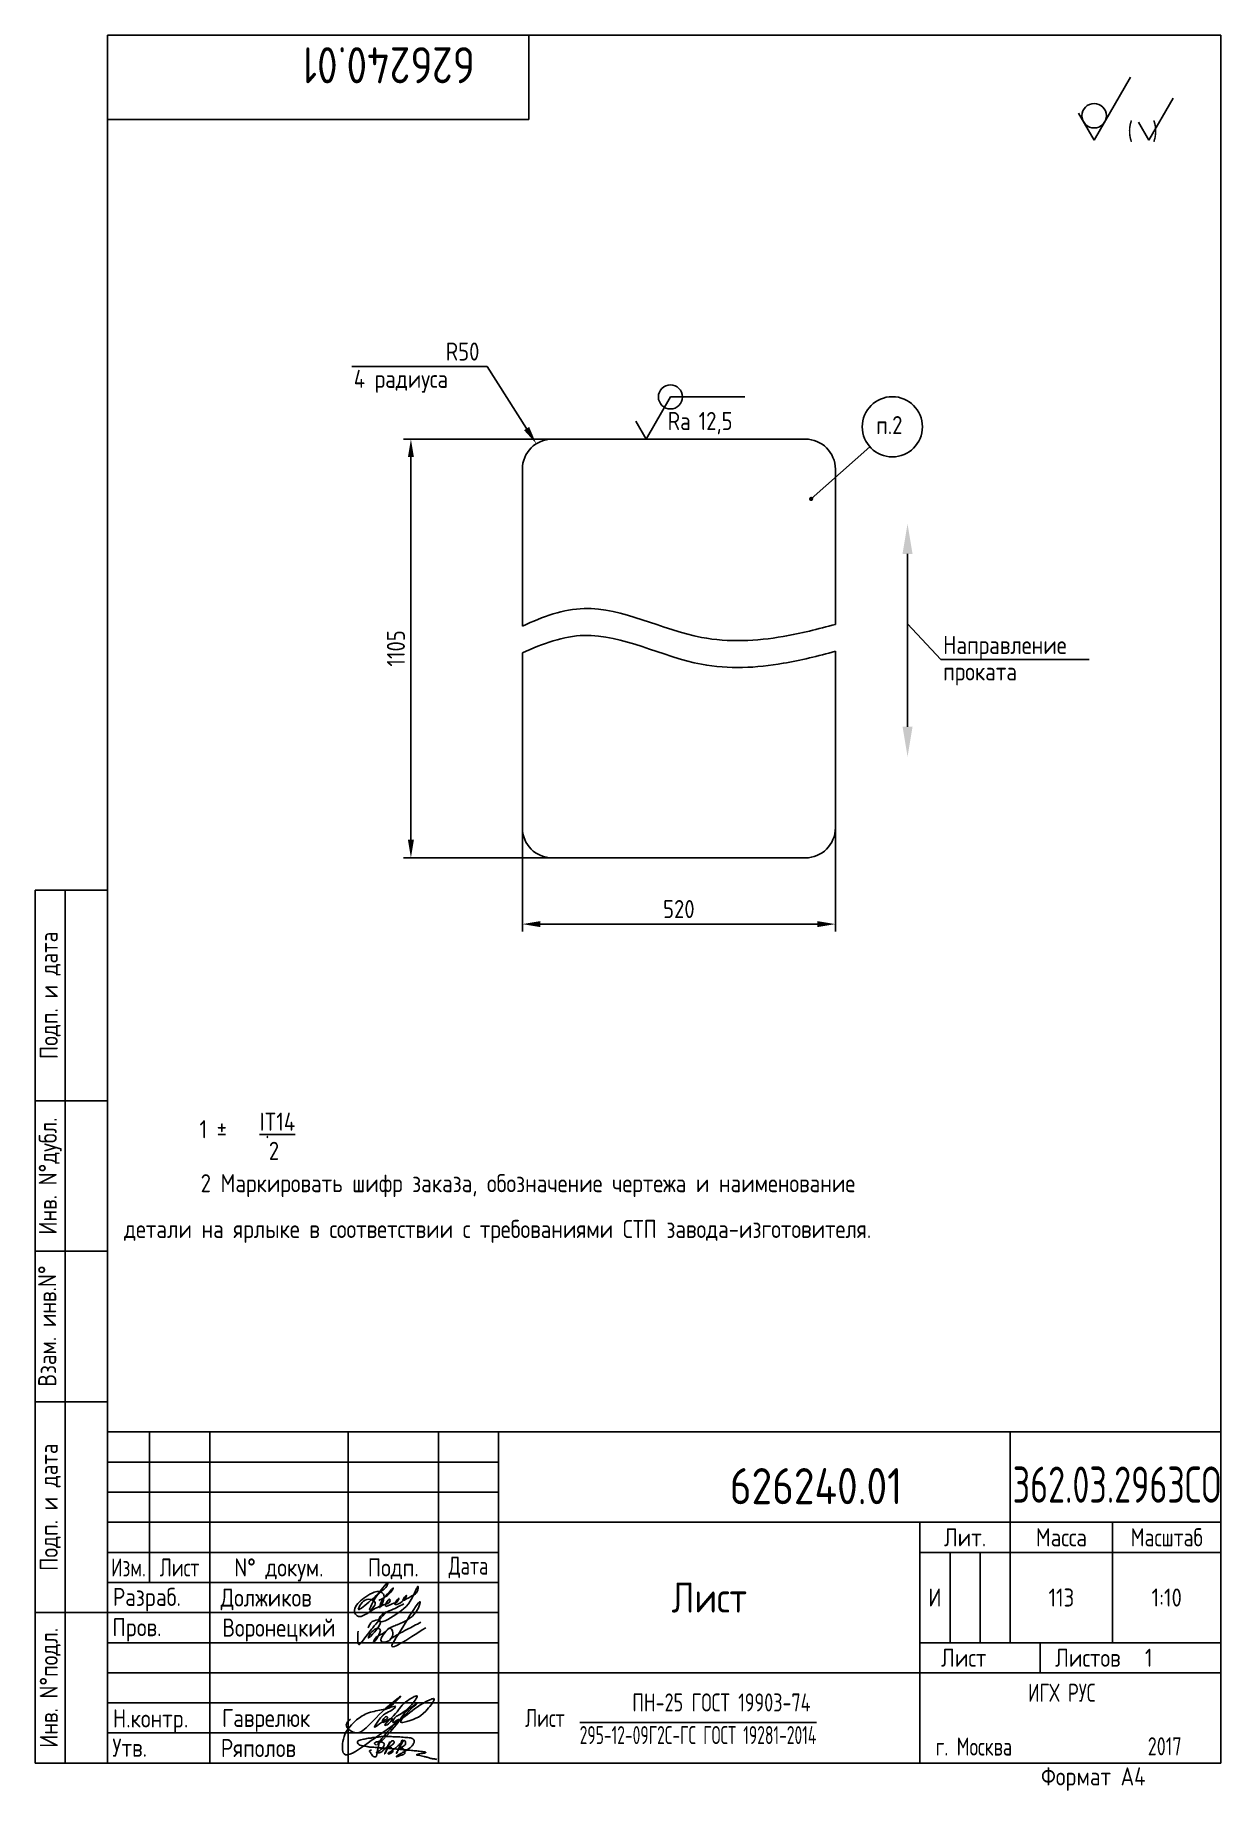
# Paper-space layout 'A4_protect' of a CAD drawing. Header units: millimetres. Extents: x 757 to 954, y 12 to 304.
# The model-space entities are those that its viewports show. They can reach past a viewport. Long polylines and large blocks are cut down to what shows.
import ezdxf
from ezdxf.enums import TextEntityAlignment as Align

# ---------------------------------------------------------------- set-up
doc = ezdxf.new("R2010")
doc.units = ezdxf.units.MM
for name, color, linetype in [('Bord', 1, 'Continuous'), ('Cont', 6, 'Continuous'), ('Dim', 7, 'Continuous'), ('Hatch', 2, 'Continuous'), ('R_text', 3, 'Continuous'), ('Text', 3, 'Continuous'), ('Textb', 6, 'Continuous'), ('Vporti', 7, 'Continuous')]:
    doc.layers.add(name, color=color, linetype=linetype)
doc.layers.get('Vporti').freeze()
doc.styles.add('Style1', font='romans.shx', dxfattribs={"width": 0.8})
doc.dimstyles.new('Lin', dxfattribs={"dimtxt": 3, "dimasz": 3, "dimexe": 1.25, "dimexo": 0, "dimgap": 1, "dimtad": 1, "dimtoh": 1, "dimdec": 3, "dimtxsty": 'Style1', "dimcen": 2.5, "dimclrt": 3, "dimadec": 0, "dimazin": 0, "dimtfac": 1, "dimtdec": 3, "dimtmove": 0, "dimatfit": 3, "dimldrblk": 'DOT', "dimfxl": 1, "dimarcsym": 0})
doc.dimstyles.new('Lin$0', dxfattribs={"dimtxt": 3, "dimasz": 3, "dimexe": 1.25, "dimexo": 0, "dimgap": 1, "dimtad": 1, "dimtoh": 1, "dimdec": 3, "dimtxsty": 'Style1', "dimcen": 2.5, "dimclrt": 3, "dimadec": 0, "dimazin": 0, "dimtfac": 1, "dimtdec": 3, "dimtmove": 0, "dimatfit": 3, "dimldrblk": 'DOT', "dimfxl": 1, "dimarcsym": 0})
pattern_1 = [(45, (9476.1739, -80.6888), (-0.56126601, 0.56126601), []), (135, (9476.1739, -80.6888), (-0.56126601, -0.56126601), [])]

# ---------------------------------------------------------------- blocks, each defined once
blk = doc.blocks.new('A4')
at = {"layer": 'Bord'}
for p, q in [((20, 55), (85, 55)), ((20, 50), (85, 50)), ((20, 45), (85, 45)), ((160, 40), (160, 25)), ((165, 40), (165, 25)), ((20, 30), (85, 30)), ((20, 25), (85, 25)), ((20, 20), (85, 20)), ((20, 15), (85, 15)), ((20, 10), (85, 10))]:
    blk.add_line(p, q, dxfattribs=at)
at = {"layer": 'Cont'}
for p, q in [((205, 292), (20, 292)), ((20, 292), (20, 5)), ((90, 278), (90, 292)), ((205, 292), (205, 5)), ((20, 278), (90, 278)), ((8, 5), (8, 150)), ((8, 150), (20, 150)), ((13, 5), (13, 150)), ((8, 115), (20, 115)), ((20, 90), (8, 90)), ((20, 65), (8, 65)), ((205, 60), (20, 60)), ((20, 60), (205, 60)), ((27, 60), (27, 35)), ((37, 60), (37, 5)), ((60, 5), (60, 60)), ((75, 60), (75, 5)), ((85, 5), (85, 60)), ((170, 60), (170, 25)), ((85, 45), (205, 45)), ((155, 5), (155, 45)), ((187, 25), (187, 45)), ((20, 40), (85, 40)), ((205, 40), (155, 40)), ((85, 35), (20, 35)), ((20, 30), (8, 30)), ((155, 25), (205, 25)), ((175, 25), (175, 20)), ((205, 20), (85, 20)), ((20, 5), (8, 5)), ((205, 5), (20, 5))]:
    blk.add_line(p, q, dxfattribs=at)
at = {"layer": 'Text', "style": 'Style1', "width": 0.8}
for s, p in [('Подп. и дата', (10.5, 132.5)), ('Инв. N%%dдубл.', (10.5, 102.5)), ('Взам. инв.N%%d ', (10, 78.38)), ('Подп. и дата', (10.5, 47.5)), ('Инв. N%%dподл.', (10.5, 17.5))]:
    blk.add_text(s, height=3, rotation=90, dxfattribs=at).set_placement(p, align=Align.MIDDLE)
at = {"layer": 'Text', "style": 'Style1'}
for s, width, p in [('Лит.', 0.8, (162.5, 42.5)), ('Масса', 0.8, (178.5, 42.5)), ('Масштаб', 0.75, (196, 42.5)), ('Изм.', 0.7, (23.5, 37.5)), ('Лист', 0.7, (32, 37.5)), ('N%%d докум.', 0.8, (48.5, 37.5)), ('Подп.', 0.8, (67.5, 37.5)), ('Лист', 0.8, (162.27, 22.5)), ('Листов', 0.8, (182.9, 22.5))]:
    blk.add_text(s, height=3, dxfattribs=dict(at, width=width)).set_placement(p, align=Align.MIDDLE_CENTER)
at = {"layer": 'Text', "style": 'Style1', "width": 0.7}
blk.add_text('Дата', height=3, dxfattribs=at).set_placement((80, 37.5), align=Align.MIDDLE)
at = {"layer": 'Text', "style": 'Style1', "width": 0.8}
for s, p in [('Разpаб.', (20.92, 31.1)), ('Пpов.', (20.84, 26.08)), ('Н.контp.', (20.92, 10.92)), ('Утв.', (20.84, 6.06)), ('Фоpмат А4', (175.11, 1.29))]:
    blk.add_text(s, height=3, dxfattribs=at).set_placement(p)
for tag, p in [('ФИО', (39, 31)), ('ФИО', (39, 26)), ('ГОСТ_СОРТАМЕНТА', (98.19, 14)), ('ФИО', (39, 11)), ('ФИО', (39, 6))]:
    blk.add_attdef(tag, p, '', height=3, dxfattribs=at)
for tag, p in [('И', (157.49, 32.5)), ('700', (178.5, 32.5)), ('1:20', (196, 32.5))]:
    blk.add_attdef(tag, text='', height=3, dxfattribs=at).set_placement(p, align=Align.MIDDLE)
blk.add_attdef('Сборочный_чертеж', text='', height=3, dxfattribs=at).set_placement((120, 21.3), align=Align.CENTER)
for tag, p in [('1', (171.12, 22.5)), ('2', (193, 22.5))]:
    blk.add_attdef(tag, text='', height=3, dxfattribs=at).set_placement(p, align=Align.MIDDLE_CENTER)
blk.add_attdef('ЛИСТ', text='', height=3, dxfattribs=at).set_placement((85.99, 12.5), align=Align.MIDDLE_LEFT)
at = {"layer": 'Text', "style": 'Style1', "width": 0.7}
blk.add_attdef('%%OГОСТ_ТЕХ._ТРЕБОВАНИЙ', text='', height=3, dxfattribs=at).set_placement((98.19, 8), align=Align.BOTTOM_LEFT)
at = {"layer": 'Textb', "style": 'Style1', "width": 0.8}
blk.add_attdef('1234567', (81, 290), '', height=6, rotation=180, dxfattribs=at)
blk.add_attdef('1234567', (123.4, 48), '', height=6, dxfattribs=at)
for tag, height, p in [('123ХЯ', 6, (183.62, 48)), ('НАИМЕНОВАНИЕ', 5, (120, 30))]:
    blk.add_attdef(tag, text='', height=height, dxfattribs=at).set_placement(p, align=Align.CENTER)
blk = doc.blocks.new('sherISO_12')
at = {"layer": 'Cont'}
for q in [(-15, -6.96), (-23.66, -12.96)]:
    blk.add_line((-21.06, -17.46), q, dxfattribs=at)
blk.add_circle((-21.06, -13.39), 2.03, dxfattribs=at)
at = {"layer": 'Text'}
for q in [(-7.92, -10.46), (-13.69, -14.46)]:
    blk.add_line((-11.96, -17.46), q, dxfattribs=at)
at = {"layer": 'Text', "style": 'Style1', "width": 0.8}
blk.add_text('(  )', height=3, dxfattribs=at).set_placement((-15.53, -17.46))
blk = doc.blocks.new('A$C6CF913E7')
at = {"layer": 'Text'}
blk.add_circle((0, 0), 2, dxfattribs=at)
blk = doc.blocks.new('sherISO_06')
at = {"layer": 'Text'}
blk.add_line((4.04, 7), (16.39, 7), dxfattribs=at)
blk.add_lwpolyline([(-1.73, 3), (0, 0), (4.04, 7)], dxfattribs=at)
blk.add_blockref('A$C6CF913E7', (4.04, 7))
at = {"layer": 'Text', "style": 'Style1', "width": 0.8}
blk.add_text('Ra', height=3, dxfattribs=at).set_placement((3.58, 1.5))
blk.add_attdef('12,5', (8.73, 1.5), '', height=3, dxfattribs=at)
blk = doc.blocks.new('*D13')
at = {"layer": 'Defpoints', "color": 0, "transparency": 16777216}
for p in [(3899.3, 904.8), (3664.2, 209.4), (3895.4, 209.4)]:
    blk.add_point(p, dxfattribs=at)
at = {"layer": 'Dim', "color": 0, "lineweight": -2, "transparency": 16777216}
for p, q in [((3899.3, 904.8), (3651.7, 904.8)), ((3664.2, 874.8), (3664.2, 239.4)), ((3895.4, 209.4), (3651.7, 209.4))]:
    blk.add_line(p, q, dxfattribs=at)
at = {"layer": 'Dim', "color": 0, "transparency": 16777216}
for points in [[(3659.2, 874.8), (3669.2, 874.8), (3664.2, 904.8)], [(3659.2, 239.4), (3669.2, 239.4), (3664.2, 209.4)]]:
    blk.add_solid(points, dxfattribs=at)
at = {"layer": 'Dim', "color": 3, "transparency": 16777216, "insert": (3639.2, 557.1), "char_height": 30, "attachment_point": 5, "rotation": 90, "style": 'Style1'}
blk.add_mtext('1105', dxfattribs=at)
blk = doc.blocks.new('_Dot')
at = {"color": 0, "linetype": 'ByBlock', "lineweight": -2}
blk.add_line((-0.5, 0), (-1, 0), dxfattribs=at)
at = {"color": 0, "linetype": 'ByBlock', "const_width": 0.5}
blk.add_lwpolyline([(-0.25, 0, 1), (0.25, 0, 1)], format="xyb", close=True, dxfattribs=at)
blk = doc.blocks.new('*D14')
at = {"layer": 'Defpoints', "color": 0, "transparency": 16777216}
for p in [(3849.3, 260.3), (4369.3, 259.2), (4369.3, 99.2)]:
    blk.add_point(p, dxfattribs=at)
at = {"layer": 'Dim', "color": 0, "lineweight": -2, "transparency": 16777216}
for p, q in [((3849.3, 260.3), (3849.3, 86.7)), ((4369.3, 259.2), (4369.3, 86.7)), ((3879.3, 99.2), (4339.3, 99.2))]:
    blk.add_line(p, q, dxfattribs=at)
at = {"layer": 'Dim', "color": 0, "transparency": 16777216}
for points in [[(3879.3, 104.2), (3879.3, 94.2), (3849.3, 99.2)], [(4339.3, 104.2), (4339.3, 94.2), (4369.3, 99.2)]]:
    blk.add_solid(points, dxfattribs=at)
at = {"layer": 'Dim', "color": 3, "transparency": 16777216, "insert": (4109.3, 124.2), "char_height": 30, "attachment_point": 5, "style": 'Style1'}
blk.add_mtext('520', dxfattribs=at)
blk = doc.blocks.new('*D15')
at = {"layer": 'Defpoints', "color": 0, "transparency": 16777216}
for p in [(3872.5, 897), (3899.3, 854.8)]:
    blk.add_point(p, dxfattribs=at)
at = {"layer": 'Dim', "color": 0, "lineweight": -2, "transparency": 16777216}
for p, q in [((3719.1, 1025.2), (3790.8, 1025.2)), ((3790.8, 1025.2), (3856.4, 922.3))]:
    blk.add_line(p, q, dxfattribs=at)
at = {"layer": 'Dim', "color": 0, "transparency": 16777216}
blk.add_solid([(3860.6, 925), (3852.1, 919.6), (3872.5, 897)], dxfattribs=at)
at = {"layer": 'Dim', "color": 3, "transparency": 16777216, "insert": (3750, 1050.2), "char_height": 30, "attachment_point": 5, "style": 'Style1'}
blk.add_mtext('R50', dxfattribs=at)

msp = doc.modelspace()

# ---------------------------------------------------------------- hatches: boundary and pattern name
at = {"layer": 'Hatch'}
h = msp.add_hatch(dxfattribs=at)
h.set_pattern_fill('ANSI37', color=256, scale=0.25)
h.set_pattern_definition(pattern_1)
edge = h.paths.add_edge_path()
edge.add_arc((4309.072, 617.3112), 3, 179.8648724, 179.8801215)
edge.add_line((4306.072, 617.3175), (4306.072, 617.3174))
edge.add_line((4306.072, 617.3174), (4306.072, 617.3183))
h = msp.add_hatch(dxfattribs=at)
h.set_pattern_fill('ANSI37', color=256, scale=0.25)
h.set_pattern_definition(pattern_1)
edge = h.paths.add_edge_path()
edge.add_arc((4309.072, 401.3112), 3, 180.1198785, 180.1351276, ccw=False)
edge.add_line((4306.072, 401.3049), (4306.072, 401.305))
edge.add_line((4306.072, 401.305), (4306.072, 401.3041))

# ---------------------------------------------------------------- linework, layer by layer
at = {"layer": 'Bord'}
for p, q in [((4426.5795, 891.9688), (4329.0903, 805.4461)), ((4489.2534, 597.6756), (4544.6495, 538.6401)), ((4544.6495, 538.6401), (4791.2486, 538.6401))]:
    msp.add_line(p, q, dxfattribs=at)
at = {"layer": 'Bord', "const_width": 3.5}
msp.add_lwpolyline([(4330.8331, 805.6051, 1), (4327.3476, 805.287, 1)], format="xyb", close=True, dxfattribs=at)
at = {"layer": 'Bord'}
for points in [[(3849.3271, 594.162), (3883.3642, 609.9612), (3980.7659, 645.1995), (4124.1108, 563.0095), (4268.2104, 571.0166), (4340.775, 589.2369), (4369.3271, 596.9997)], [(3849.3271, 549.5188), (3883.3642, 565.3181), (3980.7659, 600.5564), (4124.1108, 518.3664), (4268.2104, 526.3735), (4340.775, 544.5938), (4369.3271, 552.3566)]]:
    msp.add_open_spline(points, degree=3, knots=[47.527109455, 47.527109455, 47.527109455, 47.527109455, 155.948206779, 357.024504233, 492.734430566, 581.474479982, 581.474479982, 581.474479982, 581.474479982], dxfattribs=at)
at = {"layer": 'Cont'}
for p, q in [((3899.3271, 904.8131), (4319.3271, 904.8131)), ((3849.3271, 594.162), (3849.3271, 854.8131)), ((4369.3271, 854.8131), (4369.3271, 596.9997)), ((4489.2534, 714.097), (4489.2534, 427.1229)), ((3849.3271, 259.214), (3849.3271, 549.5188)), ((4369.3271, 552.3566), (4369.3271, 259.214)), ((4319.3271, 209.214), (3899.3271, 209.214))]:
    msp.add_line(p, q, dxfattribs=at)
for centre, start, end in [((3899.3271, 854.8131), 90, 180), ((4319.3271, 854.8131), 0, 90), ((3899.3271, 259.214), 180, 270), ((4319.3271, 259.214), 270, 0)]:
    msp.add_arc(centre, 50, start, end, dxfattribs=at)
for points in [[(4480.9201, 714.097), (4497.5868, 714.097), (4489.2534, 764.097)], [(4480.9201, 427.1229), (4497.5868, 427.1229), (4489.2534, 377.1229)]]:
    msp.add_solid(points, dxfattribs=at)
at = {"layer": 'Dim'}
msp.add_line((3565.874, 1025.207), (3719.1239, 1025.207), dxfattribs=at)
at = {"layer": 'Textb'}
msp.add_circle((4463.9756, 925.1582), 50, dxfattribs=at)

# ---------------------------------------------------------------- block references
at = {"xscale": 10, "yscale": 10, "zscale": 10}
msp.add_blockref('sherISO_06', (4054.92, 904.8131), dxfattribs=at).add_auto_attribs({'12,5': '12,5'})

# ---------------------------------------------------------------- texts
at = {"layer": 'R_text', "style": 'Style1', "width": 0.8}
for s, p in [('4 радиуса', (3569.2538, 989.8684)), ('п.2', (4436.9861, 913.0201)), ('Направление', (4548.3291, 547.8478)), ('проката', (4548.3291, 503.8478))]:
    msp.add_text(s, height=30, dxfattribs=at).set_placement(p)

# ---------------------------------------------------------------- dimensions: what is measured, and where the dimension line sits
at = {"layer": 'Dim'}
dim = msp.add_radius_dim(center=(3899.3271, 854.8131), mpoint=(3872.4734, 896.9898), dimstyle='Lin', override={"dimscale": 10, "dimpost": '', "dimcen": 0, "dimtofl": 0}, dxfattribs=at)
dim.commit()
dim.dimension.update_dxf_attribs({"geometry": '*D15', "text_midpoint": (3749.981, 1025.207), "dimtype": 164})
dim = msp.add_linear_dim(base=(3664.1878, 209.3717), p1=(3899.3271, 904.8131), p2=(3895.3595, 209.3717), angle=90, text='1105', dimstyle='Lin$0', override={"dimscale": 10, "dimpost": ''}, dxfattribs=at)
dim.commit()
dim.dimension.update_dxf_attribs({"geometry": '*D13', "text_midpoint": (3639.1878, 557.0924)})
dim = msp.add_linear_dim(base=(4369.3271, 99.214), p1=(3849.3271, 260.2806), p2=(4369.3271, 259.214), dimstyle='Lin$0', override={"dimscale": 10}, dxfattribs=at)
dim.commit()
dim.dimension.update_dxf_attribs({"geometry": '*D14', "text_midpoint": (4109.3271, 124.214)})

psp = doc.layouts.new('A4_protect')

# ---------------------------------------------------------------- linework, layer by layer
at = {"layer": 'Cont'}
psp.add_line((954.09, 303.65), (954.09, 16.65), dxfattribs=at)
at = {"layer": 'Text'}
for points, knots in [([(812.7, 42.33), (813.12, 43.24), (813.66, 44.42), (815.92, 46.99), (815.47, 45.83), (813.97, 44.8), (809.76, 40.69), (811.41, 43.43), (812.39, 44.11), (813.95, 43.42), (813.32, 42.62), (812.8, 41.93), (812.63, 42.19), (812.68, 42.28), (812.7, 42.33)], [0, 0, 0, 0, 4.062617, 5.226919, 5.800291, 6.663227, 11.774431, 12.938639, 14.11351, 15.354081, 16.396133, 16.918576, 17.03251, 17.182794, 17.182794, 17.182794, 17.182794]), ([(818.35, 43.11), (817.59, 42.69), (816.27, 41.97), (814.4, 41.38), (814.08, 39.45), (819, 42.55), (819.33, 43.16), (820.74, 46.19), (820.71, 44.75), (819.84, 44.63), (817.64, 43.15), (818.96, 44.91), (818.42, 43.39), (815.9, 42.28), (817.79, 44.45), (817.24, 43.25), (816.52, 43.28), (814.65, 42.04), (815.99, 44.3), (816.11, 43.21), (814.2, 42.77), (812.93, 41.93), (810.78, 40.58), (809.74, 42.32), (811.24, 43.73), (812.65, 44.7), (813.93, 45.33), (814.89, 44.92), (815.3, 43.93), (814, 41.62), (814.7, 43.9), (815.3, 44.35), (816.95, 46.17), (815.96, 44.71), (815.23, 44.17), (814.43, 43.78), (814.18, 43.66)], [0, 0, 0, 0, 2.703743, 4.672825, 5.02799, 7.955933, 13.437489, 13.883188, 14.189441, 16.413959, 17.478513, 18.47964, 18.959294, 20.910841, 22.003091, 22.470554, 23.533771, 24.710748, 26.01626, 26.201331, 27.488187, 30.382065, 32.258784, 33.069724, 35.439902, 37.010787, 38.612861, 39.32109, 39.818865, 41.83144, 42.782113, 44.494961, 45.867914, 46.467245, 48.290622, 49.101188, 49.101188, 49.101188, 49.101188]), ([(812.43, 39.14), (812.59, 39.51), (812.9, 40.26), (815.41, 40.82), (813.6, 38.37), (812.08, 37.04), (813.14, 39.03), (815.28, 39.11), (812.81, 35.81), (813.87, 38.02), (815.04, 37.91), (816.01, 39.41), (816.85, 38.04), (816.01, 36.7), (813.98, 36.7), (815.56, 39.1), (817.97, 39.77), (820.33, 41.06), (821.83, 45.49), (818.05, 38.95), (815.38, 34.81), (818.85, 37.08), (821.99, 39.14)], [0, 0, 0, 0, 1.213353, 2.399709, 5.497648, 5.861317, 7.611627, 8.43806, 10.837371, 11.583123, 13.461301, 14.534506, 15.162086, 17.217848, 17.944717, 20.123775, 21.948027, 26.460707, 27.144718, 34.52243, 35.159468, 41.304292, 41.304292, 41.304292, 41.304292]), ([(810.74, 38.58), (810.7, 38.13), (810.64, 37.46), (810.79, 35.92), (812.13, 37.82), (813.26, 39.25), (814.64, 40.86), (815.44, 41.8)], [0, 0, 0, 0, 1.523947, 2.237958, 3.351836, 5.856423, 9.374056, 9.374056, 9.374056, 9.374056]), ([(821.17, 40.03), (820.4, 39.64), (818.68, 38.76), (817.01, 37.81), (816.09, 37.28)], [0, 0, 0, 0, 2.587978, 5.77327, 5.77327, 5.77327, 5.77327]), ([(809.48, 23.95), (809.14, 23.64), (808.26, 22.83), (810.65, 20.97), (813.79, 24.23), (815.28, 25.84), (818.17, 28.06), (816.27, 25.98), (814.86, 25.46), (812.16, 25.08), (809.86, 23.41), (808.13, 21.37), (807.98, 16.85), (814.13, 21.23), (817.89, 23.83), (821.17, 26.53), (823.84, 27.66), (821.52, 24.33), (820.23, 24.02), (816.92, 22.95), (819.18, 25.39), (821.25, 27.1), (818.56, 25.3), (817.46, 23.2), (812.68, 18.07), (815.28, 21.55), (818.39, 24.77), (816.26, 22.97), (816.81, 24.3), (817.97, 24.83), (819.16, 25.68), (821.42, 28.53), (817.8, 26.42), (817.5, 25.12), (814.46, 22.52), (816.07, 23.21), (816.68, 24.43), (815.62, 23.65), (814.32, 23.12), (815.37, 24.77), (815.73, 24.05), (814.66, 23.59), (812.85, 21.84), (814.34, 24.08), (815.26, 25.04), (816.41, 25.35), (817.37, 26.39), (816.12, 25.91), (815.08, 25.5)], [0, 0, 0, 0, 1.17994, 3.087717, 5.863103, 12.338328, 12.854096, 14.088578, 16.834551, 19.302558, 21.570562, 25.210018, 27.650956, 31.348291, 40.129863, 44.562748, 45.223917, 46.979401, 51.214655, 52.099288, 55.323111, 56.227801, 58.471865, 60.028126, 65.752911, 68.466223, 71.038525, 71.934922, 72.780229, 73.495807, 76.028152, 77.999346, 80.11892, 83.1954, 85.334448, 86.270878, 87.060466, 88.110212, 88.803314, 89.989889, 90.197567, 90.706974, 92.884587, 94.19917, 96.055742, 97.375783, 97.753899, 99.636325, 99.636325, 99.636325, 99.636325]), ([(813.83, 19.64), (813.78, 19.65), (813.7, 19.68), (813.6, 19.77), (813.51, 19.84), (813.45, 19.96), (813.53, 20.04), (813.64, 20.11), (813.82, 20.16), (814.02, 20.2), (814.26, 20.22), (814.48, 20.19), (814.71, 20.14), (814.91, 20.05), (815.11, 19.9), (815.12, 19.69), (815.04, 19.53), (814.94, 19.37), (814.83, 19.21), (814.69, 19.05), (814.55, 18.89), (814.4, 18.79), (814.29, 18.7), (814.15, 18.63), (814.01, 18.57), (813.9, 18.52), (813.82, 18.48), (813.78, 18.42), (813.85, 18.37), (813.93, 18.36), (814.06, 18.34), (814.21, 18.34), (814.38, 18.39), (814.58, 18.46), (814.76, 18.61), (814.92, 18.78), (815.1, 18.92), (815.25, 19.08), (815.4, 19.2), (815.5, 19.31), (815.59, 19.41), (815.72, 19.56), (815.85, 19.8), (815.94, 19.95), (816.01, 20.23), (815.89, 19.93), (815.86, 19.71), (815.7, 19.36), (815.61, 19.08), (815.52, 18.84), (815.4, 18.58), (815.32, 18.39), (815.12, 18.05), (815.28, 18.44), (815.37, 18.72), (815.54, 19.01), (815.66, 19.27), (815.74, 19.46), (815.84, 19.67), (815.98, 19.85), (816.06, 20.02), (816.18, 20.16), (816.31, 20.31), (816.51, 20.37), (816.68, 20.3), (816.74, 20.14), (816.69, 19.97), (816.56, 19.78), (816.36, 19.64), (816.21, 19.5), (816.06, 19.44), (815.97, 19.39), (815.78, 19.36), (816.01, 19.34), (816.14, 19.27), (816.3, 19.2), (816.41, 19.07), (816.51, 18.94), (816.54, 18.81), (816.55, 18.64), (816.46, 18.47), (816.29, 18.33), (816.07, 18.21), (815.89, 18.13), (815.68, 18.19), (815.79, 18.37), (815.94, 18.43), (816.1, 18.54), (816.27, 18.63), (816.4, 18.73), (816.52, 18.8), (816.61, 18.88), (816.71, 18.96), (816.81, 19.04), (816.94, 19.14), (817.12, 19.29), (817.31, 19.46), (817.49, 19.64), (817.64, 19.76), (817.77, 19.88), (817.86, 20.01), (817.98, 20.11), (818.08, 20.24), (818.14, 20.35), (818.14, 20.54), (818, 20.35), (817.94, 20.21), (817.84, 19.96), (817.75, 19.73), (817.66, 19.49), (817.59, 19.25), (817.49, 19.05), (817.39, 18.82), (817.33, 18.61), (817.26, 18.41), (817.22, 18.3), (817.05, 18.26), (817.28, 18.6), (817.41, 18.81), (817.59, 19.14), (817.71, 19.35), (817.84, 19.59), (817.99, 19.87), (818.13, 20.16), (818.26, 20.34), (818.45, 20.45), (818.61, 20.28), (818.66, 20.08), (818.65, 19.89), (818.6, 19.73), (818.49, 19.6), (818.35, 19.49), (818.19, 19.38), (818.03, 19.3), (817.87, 19.26), (817.76, 19.24), (817.54, 19.25), (817.73, 19.21), (817.81, 19.17), (817.93, 19.15), (818.05, 19.11), (818.18, 19.08), (818.28, 18.99), (818.36, 18.89), (818.44, 18.78), (818.49, 18.66), (818.53, 18.53), (818.54, 18.4), (818.51, 18.26), (818.41, 18.15), (818.26, 18.04), (818.06, 18), (817.85, 17.93), (817.63, 17.82), (817.37, 17.75), (817.22, 17.71), (817.08, 17.69), (817.18, 17.85), (817.27, 17.91), (817.47, 18.05), (817.72, 18.16), (817.99, 18.31), (818.21, 18.43), (818.36, 18.51), (818.5, 18.59), (818.65, 18.7), (818.87, 18.85), (819.14, 19.03), (819.4, 19.22), (819.63, 19.39), (819.75, 19.56), (819.89, 19.71), (819.95, 19.87), (820.03, 20.01), (820.08, 20.19), (820.11, 20.4), (819.86, 20.75), (819.33, 20.86), (818.75, 20.9), (818.23, 20.93), (817.72, 21.01), (817.23, 21.02), (816.75, 21.01), (816.33, 21.05), (815.94, 21.05), (815.62, 21.08), (815.31, 21.1), (814.97, 21.09), (814.63, 21.06), (814.26, 21.01), (813.88, 20.94), (813.51, 20.93), (813.18, 20.88), (812.84, 20.79), (812.44, 20.8), (812.04, 20.64), (811.62, 20.62), (811.24, 20.51), (810.9, 20.46), (810.68, 20.33), (810.63, 20.1), (810.68, 19.87), (810.92, 19.65), (811.25, 19.6), (811.66, 19.47), (812.14, 19.42), (812.59, 19.32), (813.01, 19.29), (813.38, 19.28), (813.77, 19.21), (814.34, 19.21), (814.91, 19.1), (815.57, 19.14), (816.19, 19.03), (816.79, 18.99), (817.38, 18.98), (817.98, 18.89), (818.65, 18.82), (819.29, 18.81), (819.82, 18.73), (820.27, 18.69), (820.69, 18.67), (821.07, 18.59), (821.38, 18.56), (821.67, 18.51), (821.84, 18.5), (822.08, 18.41), (821.84, 18.33), (821.67, 18.3), (821.37, 18.25), (821.03, 18.19), (820.76, 18.18), (820.31, 18.02), (820.88, 17.94), (821.2, 17.86), (821.74, 17.74), (822.27, 17.62), (822.83, 17.42), (823.3, 17.35), (823.63, 17.3), (823.77, 17.28), (823.84, 17.27)], [0, 0, 0, 0, 0.153866, 0.270441, 0.388867, 0.510533, 0.592156, 0.71333, 0.90842, 1.11344, 1.349254, 1.61246, 1.782219, 2.047249, 2.291879, 2.451528, 2.651081, 2.806158, 3.017979, 3.227348, 3.462381, 3.633009, 3.75766, 3.920516, 4.080796, 4.214529, 4.291786, 4.349969, 4.397594, 4.50822, 4.594826, 4.799244, 4.954392, 5.128468, 5.437537, 5.632649, 5.842485, 6.094987, 6.293219, 6.410959, 6.551192, 6.687808, 7.022147, 7.294342, 7.425356, 7.52079, 7.946481, 8.313051, 8.59833, 8.833695, 9.090496, 9.427695, 9.601191, 9.883219, 10.093306, 10.673943, 10.798776, 10.974628, 11.287247, 11.486184, 11.648652, 11.848902, 12.027194, 12.25348, 12.40059, 12.537783, 12.716293, 12.91523, 13.208551, 13.438489, 13.549668, 13.67779, 13.77127, 13.930001, 14.029091, 14.272112, 14.434836, 14.547084, 14.739051, 14.830983, 15.061241, 15.268922, 15.500489, 15.788979, 15.879568, 16.024283, 16.221854, 16.418714, 16.593102, 16.783247, 16.91018, 17.018213, 17.135263, 17.278205, 17.430482, 17.620087, 17.979626, 18.191789, 18.388716, 18.565718, 18.714854, 18.857929, 19.039974, 19.171375, 19.283034, 19.400085, 19.618058, 19.882245, 20.150781, 20.377854, 20.649532, 20.89723, 21.042543, 21.40016, 21.557817, 21.667145, 21.752781, 21.926256, 22.412297, 22.813145, 22.961412, 23.171289, 23.607257, 23.940428, 24.110007, 24.291214, 24.48084, 24.697609, 24.904078, 25.034245, 25.218018, 25.407651, 25.573473, 25.787447, 25.930292, 26.051316, 26.18846, 26.285312, 26.406799, 26.52425, 26.630463, 26.793722, 26.898606, 27.029313, 27.171012, 27.314101, 27.419918, 27.580557, 27.709367, 27.829268, 28.024364, 28.266961, 28.41242, 28.705761, 28.989137, 29.187748, 29.233768, 29.332802, 29.529535, 29.667094, 30.039923, 30.332117, 30.61061, 30.769982, 30.856778, 31.109923, 31.313488, 31.656425, 32.066331, 32.296628, 32.49714, 32.710276, 32.891468, 33.014834, 33.177747, 33.444503, 33.618009, 34.409008, 34.914636, 35.419802, 35.95397, 36.458179, 36.88069, 37.388403, 37.738353, 38.034261, 38.353468, 38.693154, 39.037638, 39.391136, 39.787481, 40.203773, 40.488977, 40.784975, 41.26625, 41.668005, 42.070065, 42.499388, 42.869834, 43.079573, 43.213439, 43.554591, 43.717296, 44.153724, 44.506336, 45.019111, 45.587859, 45.90191, 46.270392, 46.703958, 47.093115, 47.952647, 48.44014, 49.079253, 49.808223, 50.268654, 50.851051, 51.604831, 52.298429, 52.776925, 53.1907, 53.661988, 54.042386, 54.348524, 54.616841, 54.853814, 54.983777, 55.126096, 55.333328, 55.613101, 56.008732, 56.315809, 56.59982, 56.87931, 57.399251, 57.889617, 58.432507, 59.066698, 59.660314, 59.862668, 60.07277, 60.07277, 60.07277, 60.07277]), ([(812.97, 18.8), (812.92, 18.79), (812.83, 18.78), (812.72, 18.75), (812.59, 18.65), (812.73, 18.52), (812.8, 18.38), (812.92, 18.2), (813.05, 17.99), (813.23, 17.81), (813.37, 17.71), (813.52, 17.67), (813.68, 17.7), (813.8, 17.81), (813.87, 18.06), (813.91, 18.34), (813.97, 18.67), (814, 18.94), (814.04, 19.19), (814.13, 19.46), (814.16, 19.7), (814.2, 19.86), (814.22, 19.91)], [0, 0, 0, 0, 0.15847, 0.269731, 0.363591, 0.555514, 0.688037, 0.848606, 1.204359, 1.433632, 1.58673, 1.729549, 1.880686, 2.057874, 2.19169, 2.63505, 2.928153, 3.184121, 3.441863, 3.696117, 4.025873, 4.178055, 4.178055, 4.178055, 4.178055])]:
    psp.add_open_spline(points, degree=3, knots=knots, dxfattribs=at)

# ---------------------------------------------------------------- block references
ref = psp.add_blockref('A4', (749.09, 11.65))
ref.add_attrib('1234567', '626240.01', (872.49, 59.65), dxfattribs={"layer": 'Textb', "height": 6, "style": 'Style1', "width": 0.8})
ref.add_attrib('НАИМЕНОВАНИЕ', 'Лист', dxfattribs={"layer": 'Textb', "height": 5, "style": 'Style1', "width": 0.8}).set_placement((869.09, 41.65), align=Align.CENTER)
ref.add_attrib('ЛИСТ', 'Лист ', dxfattribs={"layer": 'Text', "height": 3, "style": 'Style1', "width": 0.7}).set_placement((838.5, 24.15), align=Align.MIDDLE_LEFT)
ref.add_attrib('ГОСТ_СОРТАМЕНТА', 'ПН-25 ГОСТ 19903-74', dxfattribs={"layer": 'Text', "height": 3, "style": 'Style1', "width": 0.7}).set_placement((871.11, 26.73), align=Align.MIDDLE)
ref.add_attrib('%%OГОСТ_ТЕХ._ТРЕБОВАНИЙ', '%%O295-12-09Г2С-ГС ГОСТ 19281-2014', dxfattribs={"layer": 'Text', "height": 3, "style": 'Style1', "width": 0.6}).set_placement((847.56, 18.9), align=Align.BOTTOM_LEFT)
ref.add_attrib('И', 'И', dxfattribs={"layer": 'Text', "height": 3, "style": 'Style1', "width": 0.8}).set_placement((906.57, 44.15), align=Align.MIDDLE)
ref.add_attrib('700', '113', dxfattribs={"layer": 'Text', "height": 3, "style": 'Style1', "width": 0.8}).set_placement((927.59, 44.15), align=Align.MIDDLE)
ref.add_attrib('1:20', '1:10', dxfattribs={"layer": 'Text', "height": 3, "style": 'Style1', "width": 0.8}).set_placement((945.09, 44.15), align=Align.MIDDLE)
ref.add_attrib('2', '1', dxfattribs={"layer": 'Text', "height": 3, "style": 'Style1', "width": 0.8}).set_placement((942.09, 34.15), align=Align.MIDDLE_CENTER)
ref.add_attrib('200', '2017', (941.94, 17.94), dxfattribs={"layer": 'Text', "height": 3, "style": 'Style1', "width": 0.7})
ref.add_attrib('1234567', '626240.01', (830.09, 301.65), dxfattribs={"layer": 'Textb', "height": 6, "rotation": 180, "style": 'Style1', "width": 0.8})
at = {"layer": 'Bord'}
psp.add_blockref('sherISO_12', (954.09, 303.65), dxfattribs=at)

# ---------------------------------------------------------------- texts
at = {"layer": 'R_text', "style": 'Style1', "width": 0.8}
for s, p in [('1 ±    . ', (784.41, 120.43)), ('%%uIT14', (794.39, 121.68)), ('2 ', (795.92, 116.84)), ('2 Маркировать шифр заказа, обозначение чертежа и наименование', (784.6, 111.47)), ('детали на ярлыке в соответствии с требованиями СТП завода-изготовителя.', (771.86, 103.86))]:
    psp.add_text(s, height=3, dxfattribs=at).set_placement(p)
at = {"layer": 'Text', "style": 'Style1', "width": 0.8}
for s, p in [('Должиков', (795.47, 44.15)), ('Воронецкий', (797.59, 39.15)), ('Гаврелюк', (795.47, 24.15)), ('Ряполов', (794.19, 19.15))]:
    psp.add_text(s, height=3, dxfattribs=at).set_placement(p, align=Align.MIDDLE_CENTER)
at = {"layer": 'Text', "style": 'Style1', "width": 0.7}
psp.add_text('ИГХ РУС', height=3, dxfattribs=at).set_placement((927.66, 28.34), align=Align.MIDDLE)
psp.add_text('г. Москва', height=3, dxfattribs=at).set_placement((906.72, 17.9))
at = {"layer": 'Textb', "style": 'Style1', "width": 0.500207}
psp.add_text('362.03.2963СО', height=6, dxfattribs=at).set_placement((919.5, 59.9), (954.09, 59.9), align=Align.FIT)

# ---------------------------------------------------------------- viewports
at = {"layer": 'Vporti', "view_target_point": (4121.2405, 621.9378)}
psp.add_viewport(center=(865.23, 208.27), size=(144.39, 164.08), view_center_point=(0, 0), view_height=1640.79736, dxfattribs=at)

doc.saveas('drawing.dxf')
